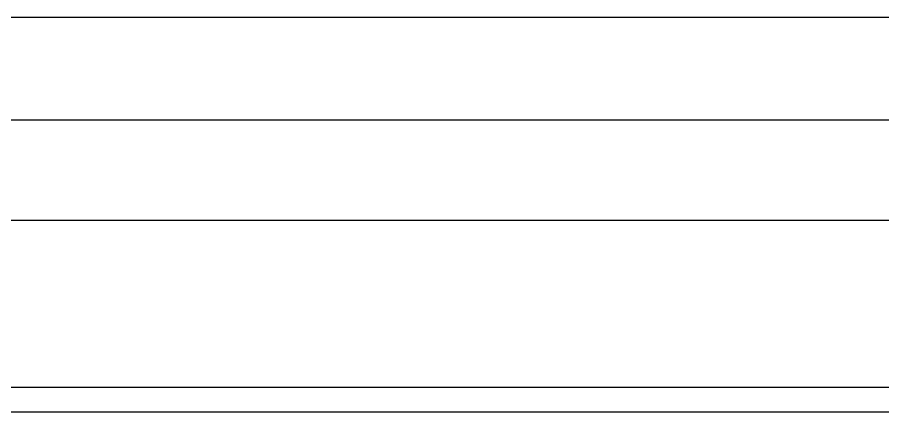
# Model space of a CAD drawing. Extents: x 527 to 611, y 788 to 934.
# Drawn here: x 571.49 to 579.6, y 811.84 to 815.54 of the extents above; entities that cross this region are included whole.
import ezdxf

# ---------------------------------------------------------------- set-up
doc = ezdxf.new("R2010")
doc.units = 0
doc.header["$MEASUREMENT"] = 0
doc.layers.add('1', color=4, linetype='Continuous')
doc.layers.add('GEOMETRY', color=4, linetype='Continuous', lineweight=25)

# ---------------------------------------------------------------- blocks, each defined once
blk = doc.blocks.new('2026_FLASH')
at = {"layer": 'GEOMETRY'}
for p, q in [((56.3268, 11.2574), (34.1874, 11.2574)), ((54.9604, 10.3166), (32.96, 10.3166)), ((59.8511, 8.7519), (42.46, 8.7519)), ((42.46, 8.5253), (59.8511, 8.5253))]:
    blk.add_line(p, q, dxfattribs=at)
blk.add_open_spline([(34.1874, 12.2225), (34.2451, 12.2225), (34.3604, 12.2226), (34.5911, 12.2225), (34.9947, 12.2225), (35.8019, 12.2225), (37.4164, 12.2225), (39.7228, 12.2225), (42.4904, 12.2225), (45.2581, 12.2225), (48.0258, 12.2225), (50.7934, 12.2225), (53.0998, 12.2225), (54.599, 12.2225), (55.2837, 12.2225), (55.5143, 12.2225), (55.644, 12.2225), (55.6773, 12.2225), (55.7033, 12.2225), (55.715, 12.2225)], degree=3, knots=[0.0277213, 0.0277213, 0.0277213, 0.0277213, 0.0355338, 0.0433463, 0.0589713, 0.0902213, 0.1527213, 0.2777213, 0.4027213, 0.5277213, 0.6527213, 0.7777213, 0.9027213, 0.9652213, 0.9808463, 0.9954947, 0.9964713, 0.9984244, 1, 1, 1, 1], dxfattribs=at)

msp = doc.modelspace()

# ---------------------------------------------------------------- block references
at = {"layer": '1'}
msp.add_blockref('2026_FLASH', (527.0792, 803.3138), dxfattribs=at)

doc.saveas('drawing.dxf')
